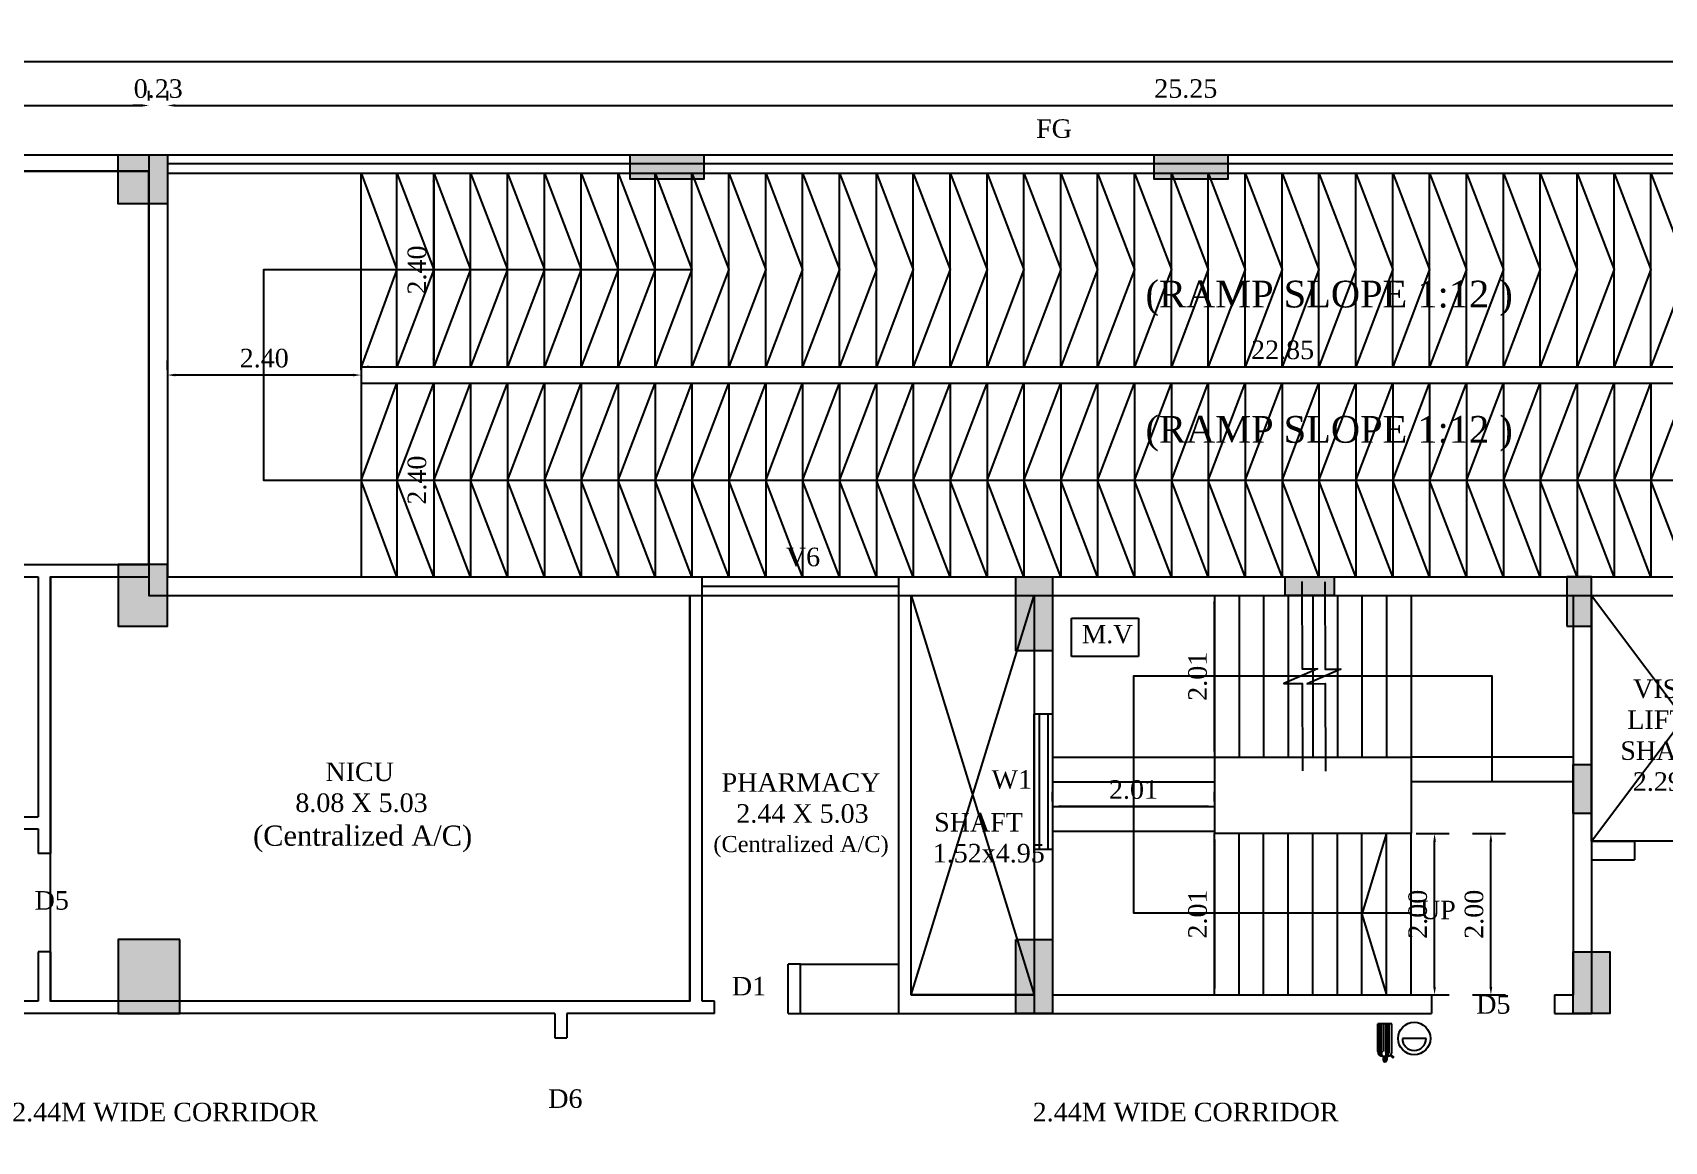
# Model space of a CAD drawing. Header units: metres. Extents: x 2754 to 3501, y 1112 to 1514.
# Drawn here: x 3233.57 to 3253.8, y 1394.53 to 1408.27 of the extents above; entities that cross this region are included whole.
import ezdxf
from ezdxf.enums import TextEntityAlignment as Align
from ezdxf.lldxf.tags import DXFTag

# ---------------------------------------------------------------- set-up
doc = ezdxf.new("R2010")
doc.units = ezdxf.units.M
doc.linetypes.add('ACAD_ISO10W100', pattern=[18, 12, -3, 0, -3])
doc.linetypes.add('Demolished', pattern=[4.8, 3.2, -1.6])
for name, color, linetype in [('A-WALL', 2, 'Continuous'), ('AR-COLHATCH', 2, 'Continuous'), ('AR-COLUMN', 2, 'Continuous'), ('AR-DOOR', 2, 'Continuous'), ('AR-ELEVATION', 2, 'Continuous'), ('AR-GRID', 2, 'ACAD_ISO10W100'), ('AR-HIDDEN', 2, 'DASHED'), ('AR-THIN', 8, 'Continuous'), ('AR-WALL', 7, 'Continuous'), ('BLK_1_FLR_3_AC_ROOM_1', 3, 'Continuous'), ('BLK_1_FLR_3_AC_ROOM_2', 3, 'Continuous'), ('BLK_1_FLR_3_BLT_UP_AREA', 12, 'Continuous'), ('BLK_1_FLR_3_BLT_UP_AREA_DEDUCT', 12, 'Continuous'), ('BLK_1_FLR_3_EXIT_WIDTH_DOOR', 2, 'Continuous'), ('BLK_1_FLR_3_EXIT_WIDTH_STAIR', 1, 'Continuous'), ('BLK_1_FLR_3_LIFT_1', 30, 'Continuous'), ('FLOOR-BF1', 7, 'Continuous')]:
    doc.layers.add(name, color=color, linetype=linetype)
doc.styles.add('ANAND', font='times.ttf')
doc.styles.add('B', font='romantic.ttf')
tags = doc.linetypes.add('DASHED', pattern=[0.75, 0.5, -0.25]).pattern_tags.tags
tags[6:7] = [DXFTag(74, 4), DXFTag(75, 0), DXFTag(340, '0'), DXFTag(46, 1.0), DXFTag(50, 0.0), DXFTag(44, 0.0), DXFTag(45, 0.0)]
tags[4:5] = [DXFTag(74, 4), DXFTag(75, 0), DXFTag(340, '0'), DXFTag(46, 1.0), DXFTag(50, 0.0), DXFTag(44, 0.0), DXFTag(45, 0.0)]
doc.dimstyles.new('V1', dxfattribs={"dimtxt": 0.23, "dimasz": 0.1, "dimexe": 0.18, "dimexo": 0.0625, "dimgap": 0.09, "dimtad": 1, "dimzin": 0, "dimdsep": 46, "dimtxsty": 'ANAND', "dimcen": 0.09, "dimadec": 0, "dimazin": 0, "dimtfac": 1, "dimtix": 1, "dimtofl": 0, "dimtmove": 2, "dimatfit": 0, "dimfxl": 0, "dimtolj": 1, "dimtzin": 0, "dimarcsym": 0})

# ---------------------------------------------------------------- blocks, each defined once
blk = doc.blocks.new('cOLUMN')
at = {"layer": 'AR-COLHATCH'}
h = blk.add_hatch(color=256, dxfattribs=at)
h.dxf.hatch_style = 1
h.paths.add_polyline_path([(24, 24), (0, 24), (0, 0), (24, 0)])
at = {"layer": 'AR-COLUMN'}
blk.add_lwpolyline([(0, 24), (24, 24), (24, 0), (0, 0)], close=True, dxfattribs=at)
blk = doc.blocks.new('Ground Floor')
at = {"layer": 'AR-COLHATCH'}
h = blk.add_hatch(color=256, dxfattribs=at)
h.dxf.hatch_style = 1
h.paths.add_polyline_path([(878.8, 687.48), (878.8, 699.48), (842.8, 699.48), (842.8, 687.48)])
h = blk.add_hatch(color=256, dxfattribs=at)
h.dxf.hatch_style = 1
h.paths.add_polyline_path([(1134.6, 687.48), (1134.6, 699.48), (1098.6, 699.48), (1098.6, 687.48)])
h = blk.add_hatch(color=256, dxfattribs=at)
h.dxf.hatch_style = 1
h.paths.add_polyline_path([(593, 499.48), (617, 499.48), (617, 469.48), (593, 469.48)])
h = blk.add_hatch(color=256, dxfattribs=at)
h.dxf.hatch_style = 1
h.paths.add_polyline_path([(1031, 493.48), (1031, 457.48), (1049, 457.48), (1049, 493.48)])
h = blk.add_hatch(color=256, dxfattribs=at)
h.dxf.hatch_style = 1
h.paths.add_polyline_path([(1162.5, 493.48), (1186.5, 493.48), (1186.5, 484.48), (1162.5, 484.48)])
h = blk.add_hatch(color=256, dxfattribs=at)
h.dxf.hatch_style = 1
h.paths.add_polyline_path([(1300, 469.48), (1312, 469.48), (1312, 493.48), (1300, 493.48)])
h = blk.add_hatch(color=256, dxfattribs=at)
h.dxf.hatch_style = 1
h.paths.add_polyline_path([(1303, 401.98), (1303, 377.98), (1312, 377.98), (1312, 401.98)])
h = blk.add_hatch(color=256, dxfattribs=at)
h.dxf.hatch_style = 1
h.paths.add_polyline_path([(593, 316.48), (623, 316.48), (623, 280.48), (593, 280.48)])
h = blk.add_hatch(color=256, dxfattribs=at)
h.dxf.hatch_style = 1
h.paths.add_polyline_path([(1031, 316.48), (1031, 280.48), (1049, 280.48), (1049, 316.48)])
h = blk.add_hatch(color=256, dxfattribs=at)
h.dxf.hatch_style = 1
h.paths.add_polyline_path([(1303, 310.48), (1303, 280.48), (1321, 280.48), (1321, 310.48)])
at = {"layer": 'AR-COLUMN'}
for points in [[(842.8, 699.48), (878.8, 699.48), (878.8, 687.48), (842.8, 687.48)], [(1098.6, 699.48), (1134.6, 699.48), (1134.6, 687.48), (1098.6, 687.48)], [(617, 499.48), (593, 499.48), (593, 469.48), (617, 469.48)], [(1031, 493.48), (1049, 493.48), (1049, 457.48), (1031, 457.48)], [(1162.5, 493.48), (1186.5, 493.48), (1186.5, 484.48), (1162.5, 484.48)], [(1300, 469.48), (1312, 469.48), (1312, 493.48), (1300, 493.48)], [(1303, 401.98), (1312, 401.98), (1312, 377.98), (1303, 377.98)], [(623, 316.48), (593, 316.48), (593, 280.48), (623, 280.48)], [(1031, 316.48), (1049, 316.48), (1049, 280.48), (1031, 280.48)], [(1303, 310.48), (1321, 310.48), (1321, 280.48), (1303, 280.48)]]:
    blk.add_lwpolyline(points, close=True, dxfattribs=at)
blk.add_blockref('cOLUMN', (593, 675.48), dxfattribs=at)
blk = doc.blocks.new('*D414')
at = {"color": 0, "lineweight": -2}
for p, q in [((3248.281, 1398.35), (3248.398, 1398.35)), ((3248.218, 1398.25), (3248.218, 1396.444)), ((3248.281, 1396.344), (3248.398, 1396.344))]:
    blk.add_line(p, q, dxfattribs=at)
at = {"color": 0}
for points in [[(3248.202, 1398.25), (3248.235, 1398.25), (3248.218, 1398.35)], [(3248.202, 1396.444), (3248.235, 1396.444), (3248.218, 1396.344)]]:
    blk.add_solid(points, dxfattribs=at)
at = {"layer": 'Defpoints', "color": 0}
for p in [(3248.218, 1398.35), (3248.218, 1396.344), (3248.218, 1396.344)]:
    blk.add_point(p, dxfattribs=at)
at = {"color": 0, "insert": (3248.011, 1397.347), "char_height": 0.23, "attachment_point": 5, "rotation": 90, "style": 'ANAND'}
blk.add_mtext('\\A1;2.01', dxfattribs=at)
blk = doc.blocks.new('*D415')
at = {"color": 0, "lineweight": -2}
for p, q in [((3248.218, 1399.39), (3248.218, 1401.197)), ((3248.281, 1401.297), (3248.398, 1401.297)), ((3248.281, 1399.29), (3248.398, 1399.29))]:
    blk.add_line(p, q, dxfattribs=at)
at = {"color": 0}
for points in [[(3248.202, 1401.197), (3248.235, 1401.197), (3248.218, 1401.297)], [(3248.202, 1399.39), (3248.235, 1399.39), (3248.218, 1399.29)]]:
    blk.add_solid(points, dxfattribs=at)
at = {"layer": 'Defpoints', "color": 0}
for p in [(3248.218, 1401.297), (3248.218, 1401.297), (3248.218, 1399.29)]:
    blk.add_point(p, dxfattribs=at)
at = {"color": 0, "insert": (3248.011, 1400.294), "char_height": 0.23, "attachment_point": 5, "rotation": 90, "style": 'ANAND'}
blk.add_mtext('\\A1;2.01', dxfattribs=at)
blk = doc.blocks.new('*D416')
at = {"color": 0, "lineweight": -2}
for p, q in [((3246.212, 1398.743), (3246.212, 1398.861)), ((3248.218, 1398.743), (3248.218, 1398.861)), ((3248.118, 1398.681), (3246.312, 1398.681))]:
    blk.add_line(p, q, dxfattribs=at)
at = {"color": 0}
for points in [[(3246.312, 1398.697), (3246.312, 1398.664), (3246.212, 1398.681)], [(3248.118, 1398.697), (3248.118, 1398.664), (3248.218, 1398.681)]]:
    blk.add_solid(points, dxfattribs=at)
at = {"layer": 'Defpoints', "color": 0}
for p in [(3246.212, 1398.681), (3246.212, 1398.681), (3248.218, 1398.681)]:
    blk.add_point(p, dxfattribs=at)
at = {"color": 0, "insert": (3247.215, 1398.888), "char_height": 0.23, "attachment_point": 5, "style": 'ANAND'}
blk.add_mtext('\\A1;2.01', dxfattribs=at)
blk = doc.blocks.new('*D173')
at = {"color": 0, "lineweight": -2}
for p, q in [((3219.77, 1407.431), (3219.77, 1407.548)), ((3235.01, 1407.431), (3235.01, 1407.548)), ((3219.87, 1407.368), (3234.91, 1407.368))]:
    blk.add_line(p, q, dxfattribs=at)
at = {"color": 0}
for points in [[(3219.87, 1407.385), (3219.87, 1407.352), (3219.77, 1407.368)], [(3234.91, 1407.385), (3234.91, 1407.352), (3235.01, 1407.368)]]:
    blk.add_solid(points, dxfattribs=at)
at = {"layer": 'Defpoints', "color": 0}
for p in [(3219.77, 1407.368), (3235.01, 1407.368), (3235.01, 1407.368)]:
    blk.add_point(p, dxfattribs=at)
at = {"color": 0, "insert": (3227.39, 1407.576), "char_height": 0.23, "attachment_point": 5, "style": 'ANAND'}
blk.add_mtext('\\A1;15.24', dxfattribs=at)
blk = doc.blocks.new('*D174')
at = {"color": 0, "lineweight": -2}
for p, q in [((3235.01, 1407.431), (3235.01, 1407.548)), ((3235.239, 1407.431), (3235.239, 1407.548)), ((3234.91, 1407.368), (3234.81, 1407.368)), ((3235.339, 1407.368), (3235.439, 1407.368))]:
    blk.add_line(p, q, dxfattribs=at)
at = {"color": 0}
for points in [[(3234.91, 1407.385), (3234.91, 1407.352), (3235.01, 1407.368)], [(3235.339, 1407.385), (3235.339, 1407.352), (3235.239, 1407.368)]]:
    blk.add_solid(points, dxfattribs=at)
at = {"layer": 'Defpoints', "color": 0}
for p in [(3235.01, 1407.368), (3235.239, 1407.368), (3235.239, 1407.368)]:
    blk.add_point(p, dxfattribs=at)
at = {"color": 0, "insert": (3235.125, 1407.576), "char_height": 0.23, "attachment_point": 5, "style": 'ANAND'}
blk.add_mtext('\\A1;0.23', dxfattribs=at)
blk = doc.blocks.new('*D175')
at = {"color": 0, "lineweight": -2}
for p, q in [((3235.239, 1407.431), (3235.239, 1407.548)), ((3260.487, 1407.431), (3260.487, 1407.548)), ((3235.339, 1407.368), (3260.387, 1407.368))]:
    blk.add_line(p, q, dxfattribs=at)
at = {"color": 0}
for points in [[(3235.339, 1407.385), (3235.339, 1407.352), (3235.239, 1407.368)], [(3260.387, 1407.385), (3260.387, 1407.352), (3260.487, 1407.368)]]:
    blk.add_solid(points, dxfattribs=at)
at = {"layer": 'Defpoints', "color": 0}
for p in [(3235.239, 1407.368), (3260.487, 1407.368), (3260.487, 1407.368)]:
    blk.add_point(p, dxfattribs=at)
at = {"color": 0, "insert": (3247.863, 1407.576), "char_height": 0.23, "attachment_point": 5, "style": 'ANAND'}
blk.add_mtext('\\A1;25.25', dxfattribs=at)
blk = doc.blocks.new('*D182')
at = {"color": 0, "lineweight": -2}
for p, q in [((3219.567, 1407.976), (3219.567, 1408.093)), ((3291.805, 1407.976), (3291.805, 1408.093)), ((3219.667, 1407.913), (3291.705, 1407.913))]:
    blk.add_line(p, q, dxfattribs=at)
at = {"color": 0}
for points in [[(3219.667, 1407.93), (3219.667, 1407.896), (3219.567, 1407.913)], [(3291.705, 1407.93), (3291.705, 1407.896), (3291.805, 1407.913)]]:
    blk.add_solid(points, dxfattribs=at)
at = {"layer": 'Defpoints', "color": 0}
for p in [(3219.567, 1407.913), (3291.805, 1407.913), (3291.805, 1407.913)]:
    blk.add_point(p, dxfattribs=at)
at = {"color": 0, "insert": (3255.686, 1408.12), "char_height": 0.23, "attachment_point": 5, "style": 'ANAND'}
blk.add_mtext('\\A1;72.24', dxfattribs=at)
blk = doc.blocks.new('*D431')
at = {"color": 0, "lineweight": -2}
for p, q in [((3238.541, 1406.429), (3238.541, 1404.229)), ((3238.603, 1406.529), (3238.721, 1406.529)), ((3238.603, 1404.129), (3238.721, 1404.129))]:
    blk.add_line(p, q, dxfattribs=at)
at = {"color": 0}
for points in [[(3238.524, 1406.429), (3238.558, 1406.429), (3238.541, 1406.529)], [(3238.524, 1404.229), (3238.558, 1404.229), (3238.541, 1404.129)]]:
    blk.add_solid(points, dxfattribs=at)
at = {"layer": 'Defpoints', "color": 0}
for p in [(3238.541, 1406.529), (3238.541, 1404.129), (3238.541, 1404.129)]:
    blk.add_point(p, dxfattribs=at)
at = {"color": 0, "insert": (3238.334, 1405.329), "char_height": 0.23, "attachment_point": 5, "rotation": 90, "style": 'ANAND'}
blk.add_mtext('\\A1;2.40', dxfattribs=at)
blk = doc.blocks.new('*D432')
at = {"color": 0, "lineweight": -2}
for p, q in [((3238.541, 1403.825), (3238.541, 1401.625)), ((3238.603, 1403.925), (3238.721, 1403.925)), ((3238.603, 1401.525), (3238.721, 1401.525))]:
    blk.add_line(p, q, dxfattribs=at)
at = {"color": 0}
for points in [[(3238.524, 1403.825), (3238.558, 1403.825), (3238.541, 1403.925)], [(3238.524, 1401.625), (3238.558, 1401.625), (3238.541, 1401.525)]]:
    blk.add_solid(points, dxfattribs=at)
at = {"layer": 'Defpoints', "color": 0}
for p in [(3238.541, 1403.925), (3238.541, 1401.525), (3238.541, 1401.525)]:
    blk.add_point(p, dxfattribs=at)
at = {"color": 0, "insert": (3238.334, 1402.725), "char_height": 0.23, "attachment_point": 5, "rotation": 90, "style": 'ANAND'}
blk.add_mtext('\\A1;2.40', dxfattribs=at)
blk = doc.blocks.new('*D433')
at = {"color": 0, "lineweight": -2}
for p, q in [((3235.239, 1404.09), (3235.239, 1404.207)), ((3237.639, 1404.09), (3237.639, 1404.207)), ((3237.539, 1404.027), (3235.339, 1404.027))]:
    blk.add_line(p, q, dxfattribs=at)
at = {"color": 0}
for points in [[(3235.339, 1404.044), (3235.339, 1404.011), (3235.239, 1404.027)], [(3237.539, 1404.044), (3237.539, 1404.011), (3237.639, 1404.027)]]:
    blk.add_solid(points, dxfattribs=at)
at = {"layer": 'Defpoints', "color": 0}
for p in [(3235.239, 1404.027), (3235.239, 1404.027), (3237.639, 1404.027)]:
    blk.add_point(p, dxfattribs=at)
at = {"color": 0, "insert": (3236.439, 1404.235), "char_height": 0.23, "attachment_point": 5, "style": 'ANAND'}
blk.add_mtext('\\A1;2.40', dxfattribs=at)
blk = doc.blocks.new('*D434')
at = {"color": 0, "lineweight": -2}
for p, q in [((3237.639, 1404.067), (3237.639, 1403.949)), ((3237.739, 1404.129), (3260.387, 1404.129)), ((3260.487, 1404.067), (3260.487, 1403.949))]:
    blk.add_line(p, q, dxfattribs=at)
at = {"color": 0}
for points in [[(3237.739, 1404.146), (3237.739, 1404.113), (3237.639, 1404.129)], [(3260.387, 1404.146), (3260.387, 1404.113), (3260.487, 1404.129)]]:
    blk.add_solid(points, dxfattribs=at)
at = {"layer": 'Defpoints', "color": 0}
for p in [(3237.639, 1404.129, 0), (3260.487, 1404.129, 0), (3260.487, 1404.129)]:
    blk.add_point(p, dxfattribs=at)
at = {"color": 0, "insert": (3249.063, 1404.337), "char_height": 0.23, "attachment_point": 5, "style": 'ANAND'}
blk.add_mtext('\\A1;22.85', dxfattribs=at)
blk = doc.blocks.new('*D114')
at = {"layer": 'BLK_1_FLR_3_EXIT_WIDTH_STAIR', "color": 0, "lineweight": -2}
for p, q in [((3250.719, 1398.344), (3251.127, 1398.344)), ((3250.947, 1396.444), (3250.947, 1398.244)), ((3250.719, 1396.344), (3251.127, 1396.344))]:
    blk.add_line(p, q, dxfattribs=at)
at = {"layer": 'BLK_1_FLR_3_EXIT_WIDTH_STAIR', "color": 0}
for points in [[(3250.931, 1398.244), (3250.964, 1398.244), (3250.947, 1398.344)], [(3250.931, 1396.444), (3250.964, 1396.444), (3250.947, 1396.344)]]:
    blk.add_solid(points, dxfattribs=at)
at = {"layer": 'Defpoints', "color": 0}
for p in [(3250.657, 1398.344), (3250.947, 1398.344), (3250.657, 1396.344)]:
    blk.add_point(p, dxfattribs=at)
at = {"layer": 'BLK_1_FLR_3_EXIT_WIDTH_STAIR', "color": 0, "insert": (3250.74, 1397.344), "char_height": 0.23, "attachment_point": 5, "rotation": 90, "style": 'ANAND'}
blk.add_mtext('\\A1;2.00', dxfattribs=at)
blk = doc.blocks.new('*D115')
at = {"layer": 'BLK_1_FLR_3_EXIT_WIDTH_DOOR', "color": 0, "lineweight": -2}
for p, q in [((3251.417, 1398.344), (3251.825, 1398.344)), ((3251.645, 1396.444), (3251.645, 1398.244)), ((3251.417, 1396.344), (3251.825, 1396.344))]:
    blk.add_line(p, q, dxfattribs=at)
at = {"layer": 'BLK_1_FLR_3_EXIT_WIDTH_DOOR', "color": 0}
for points in [[(3251.628, 1398.244), (3251.662, 1398.244), (3251.645, 1398.344)], [(3251.628, 1396.444), (3251.662, 1396.444), (3251.645, 1396.344)]]:
    blk.add_solid(points, dxfattribs=at)
at = {"layer": 'Defpoints', "color": 0}
for p in [(3251.355, 1398.344), (3251.645, 1398.344), (3251.355, 1396.344)]:
    blk.add_point(p, dxfattribs=at)
at = {"layer": 'BLK_1_FLR_3_EXIT_WIDTH_DOOR', "color": 0, "insert": (3251.438, 1397.344), "char_height": 0.23, "attachment_point": 5, "rotation": 90, "style": 'ANAND'}
blk.add_mtext('\\A1;2.00', dxfattribs=at)

msp = doc.modelspace()

# ---------------------------------------------------------------- linework, layer by layer
at = {"ltscale": 7}
for p, q in [((3250.91075, 1396.34386, 0), (3250.91075, 1396.11526, 0)), ((3252.43475, 1396.34386, 0), (3252.43475, 1396.11526, 0))]:
    msp.add_line(p, q, dxfattribs=at)
for p, q in [((3250.41872, 1395.98716, 0), (3250.2444, 1395.98715, 0)), ((3250.24443, 1395.64244, 0), (3250.2444, 1395.98715, 0)), ((3250.25174, 1395.64244, 0), (3250.2517, 1395.98715, 0)), ((3250.26878, 1395.64244, 0), (3250.26874, 1395.98715, 0)), ((3250.28947, 1395.64244, 0), (3250.28943, 1395.98715, 0)), ((3250.31868, 1395.64244, 0), (3250.31864, 1395.98715, 0)), ((3250.31868, 1395.64244, 0), (3250.31864, 1395.98715, 0)), ((3250.34789, 1395.64245, 0), (3250.34785, 1395.98716, 0)), ((3250.36858, 1395.64245, 0), (3250.36855, 1395.98716, 0)), ((3250.38562, 1395.64245, 0), (3250.38559, 1395.98716, 0)), ((3250.41875, 1395.64245, 0), (3250.41872, 1395.98716, 0)), ((3250.84244, 1395.80392, 0), (3250.54755, 1395.80389, 0)), ((3250.30255, 1395.58433, 0), (3250.36065, 1395.58434, 0)), ((3250.30981, 1395.58434, 0), (3250.30981, 1395.53612, 0)), ((3250.32553, 1395.58432, 0), (3250.32554, 1395.5361, 0)), ((3250.3377, 1395.58432, 0), (3250.33771, 1395.5361, 0)), ((3250.35339, 1395.58434, 0), (3250.35339, 1395.53612, 0)), ((3250.39628, 1395.59655, 0), (3250.43017, 1395.56267, 0)), ((3250.40174, 1395.60136, 0), (3250.43539, 1395.56772, 0)), ((3250.40655, 1395.60682, 0), (3250.44062, 1395.57277, 0)), ((3250.43017, 1395.56267, 0), (3250.44062, 1395.57277, 0))]:
    msp.add_line(p, q)
at = {"color": 7, "linetype": 'Demolished'}
msp.add_lwpolyline([(3246.44802, 1401.01384), (3247.27674, 1401.01384), (3247.27674, 1400.53967), (3246.44802, 1400.53967)], close=True, dxfattribs=at)
msp.add_circle((3250.695, 1395.8039, 0), 0.20074)
for centre, radius, start, end in [((3250.695, 1395.8039, 0), 0.14745, 180.006042, 0.006042), ((3250.30254, 1395.64244, 0), 0.05811, 180.006042, 270.006042), ((3250.30254, 1395.64244, 0), 0.0508, 180.006042, 270.006042), ((3250.30254, 1395.64244, 0), 0.03376, 180.006042, 270.006042), ((3250.30254, 1395.64244, 0), 0.01307, 180.006042, 270.006042), ((3250.3316, 1395.53612, 0), 0.02179, 180.006042, 0.006042), ((3250.33482, 1395.64244, 0), 0.03376, 270.006042, 0.006042), ((3250.33482, 1395.64244, 0), 0.01307, 270.006042, 0.006042), ((3250.33482, 1395.64244, 0), 0.0508, 270.006042, 0.006042), ((3250.36065, 1395.64245, 0), 0.05811, 270.006042, 0.006042)]:
    msp.add_arc(centre, radius, start, end)
at = {"layer": 'A-WALL'}
for p, q in [((3232.72435, 1398.55366, 0), (3233.63875, 1398.55366, 0)), ((3232.72435, 1398.40126, 0), (3233.63875, 1398.40126, 0)), ((3233.79115, 1398.09646, 0), (3233.63875, 1398.09646, 0)), ((3233.79115, 1396.87726, 0), (3233.63875, 1396.87726, 0)), ((3240.03955, 1395.81046, 0), (3240.19195, 1395.81046, 0))]:
    msp.add_line(p, q, dxfattribs=at)
at = {"layer": 'A-WALL', "lineweight": 30}
msp.add_line((3250.32554, 1395.5361, 0), (3250.33771, 1395.5361, 0), dxfattribs=at)
at = {"layer": 'AR-DOOR'}
for p, q in [((3262.87415, 1406.64356, 0), (3235.23895, 1406.64356, 0)), ((3241.86835, 1401.41116, 0), (3244.30675, 1401.41116, 0)), ((3246.04354, 1399.82546, 0), (3246.04354, 1398.14546, 0)), ((3246.15136, 1399.82546, 0), (3246.15136, 1398.14546, 0))]:
    msp.add_line(p, q, dxfattribs=at)
at = {"layer": 'AR-ELEVATION'}
for p, q in [((3243.08755, 1396.72486, 0), (3244.30675, 1396.72486, 0)), ((3243.08755, 1396.11526, 0), (3244.30675, 1396.11526, 0))]:
    msp.add_line(p, q, dxfattribs=at)
at = {"layer": 'AR-HIDDEN', "ltscale": 5}
for p, q in [((3244.45915, 1401.29686, 0), (3245.98315, 1396.34386, 0)), ((3244.45915, 1396.34386, 0), (3245.98315, 1401.29686, 0))]:
    msp.add_line(p, q, dxfattribs=at)
at = {"layer": 'AR-HIDDEN', "ltscale": 0.25}
for p, q in [((3252.89195, 1401.29686, 0), (3255.17795, 1398.24886, 0)), ((3252.89195, 1398.24886, 0), (3255.17795, 1401.29686, 0))]:
    msp.add_line(p, q, dxfattribs=at)
at = {"layer": 'AR-THIN'}
for p, q in [((3235.23895, 1406.75786, 0), (3262.87415, 1406.75786, 0)), ((3235.23895, 1406.52926, 0), (3262.87415, 1406.52926, 0)), ((3237.63895, 1403.92546, 0), (3237.63895, 1401.52546, 0)), ((3241.86835, 1401.52546, 0), (3244.30675, 1401.52546, 0)), ((3241.86835, 1401.29686, 0), (3244.30675, 1401.29686, 0)), ((3245.98315, 1398.14542, 0), (3245.98315, 1399.82542, 0)), ((3246.21175, 1399.82546, 0), (3246.21175, 1398.14546, 0))]:
    msp.add_line(p, q, dxfattribs=at)
at = {"layer": 'AR-THIN', "elevation": 0}
for points in [[(3237.63895, 1404.12926), (3237.63895, 1406.52926), (3238.08375, 1405.33546), (3237.63895, 1404.12926)], [(3238.08375, 1404.12926), (3238.08375, 1406.52926), (3238.54095, 1405.33546), (3238.08375, 1404.12926)], [(3238.54095, 1404.12926), (3238.54095, 1406.52926), (3238.99815, 1405.33546), (3238.54095, 1404.12926)], [(3238.99815, 1404.12926), (3238.99815, 1406.52926), (3239.45535, 1405.33546), (3238.99815, 1404.12926)], [(3239.45535, 1404.12926), (3239.45535, 1406.52926), (3239.91255, 1405.33546), (3239.45535, 1404.12926)], [(3239.91255, 1404.12926), (3239.91255, 1406.52926), (3240.36975, 1405.33546), (3239.91255, 1404.12926)], [(3240.36975, 1404.12926), (3240.36975, 1406.52926), (3240.82695, 1405.33546), (3240.36975, 1404.12926)], [(3240.82695, 1404.12926), (3240.82695, 1406.52926), (3241.28415, 1405.33546), (3240.82695, 1404.12926)], [(3241.28415, 1404.12926), (3241.28415, 1406.52926), (3241.74135, 1405.33546), (3241.28415, 1404.12926)], [(3241.74135, 1404.12926), (3241.74135, 1406.52926), (3242.19855, 1405.33546), (3241.74135, 1404.12926)], [(3242.19855, 1404.12926), (3242.19855, 1406.52926), (3242.65575, 1405.33546), (3242.19855, 1404.12926)], [(3242.65575, 1404.12926), (3242.65575, 1406.52926), (3243.11295, 1405.33546), (3242.65575, 1404.12926)], [(3243.11295, 1404.12926), (3243.11295, 1406.52926), (3243.57015, 1405.33546), (3243.11295, 1404.12926)], [(3243.57015, 1404.12926), (3243.57015, 1406.52926), (3244.02735, 1405.33546), (3243.57015, 1404.12926)], [(3244.02735, 1404.12926), (3244.02735, 1406.52926), (3244.48455, 1405.33546), (3244.02735, 1404.12926)], [(3244.48455, 1404.12926), (3244.48455, 1406.52926), (3244.94175, 1405.33546), (3244.48455, 1404.12926)], [(3244.94175, 1404.12926), (3244.94175, 1406.52926), (3245.39895, 1405.33546), (3244.94175, 1404.12926)], [(3245.39895, 1404.12926), (3245.39895, 1406.52926), (3245.85615, 1405.33546), (3245.39895, 1404.12926)], [(3245.85615, 1404.12926), (3245.85615, 1406.52926), (3246.31335, 1405.33546), (3245.85615, 1404.12926)], [(3246.31335, 1404.12926), (3246.31335, 1406.52926), (3246.77055, 1405.33546), (3246.31335, 1404.12926)], [(3246.77055, 1404.12926), (3246.77055, 1406.52926), (3247.22775, 1405.33546), (3246.77055, 1404.12926)], [(3247.22775, 1404.12926), (3247.22775, 1406.52926), (3247.68495, 1405.33546), (3247.22775, 1404.12926)], [(3247.68495, 1404.12926), (3247.68495, 1406.52926), (3248.14215, 1405.33546), (3247.68495, 1404.12926)], [(3248.14215, 1404.12926), (3248.14215, 1406.52926), (3248.59935, 1405.33546), (3248.14215, 1404.12926)], [(3248.59935, 1404.12926), (3248.59935, 1406.52926), (3249.05655, 1405.33546), (3248.59935, 1404.12926)], [(3249.05655, 1404.12926), (3249.05655, 1406.52926), (3249.51375, 1405.33546), (3249.05655, 1404.12926)], [(3249.51375, 1404.12926), (3249.51375, 1406.52926), (3249.97095, 1405.33546), (3249.51375, 1404.12926)], [(3249.97095, 1404.12926), (3249.97095, 1406.52926), (3250.42815, 1405.33546), (3249.97095, 1404.12926)], [(3250.42815, 1404.12926), (3250.42815, 1406.52926), (3250.88535, 1405.33546), (3250.42815, 1404.12926)], [(3250.88535, 1404.12926), (3250.88535, 1406.52926), (3251.34255, 1405.33546), (3250.88535, 1404.12926)], [(3251.34255, 1404.12926), (3251.34255, 1406.52926), (3251.79975, 1405.33546), (3251.34255, 1404.12926)], [(3251.79975, 1404.12926), (3251.79975, 1406.52926), (3252.25695, 1405.33546), (3251.79975, 1404.12926)], [(3252.25695, 1404.12926), (3252.25695, 1406.52926), (3252.71415, 1405.33546), (3252.25695, 1404.12926)], [(3252.71415, 1404.12926), (3252.71415, 1406.52926), (3253.17135, 1405.33546), (3252.71415, 1404.12926)], [(3253.17135, 1404.12926), (3253.17135, 1406.52926), (3253.62855, 1405.33546), (3253.17135, 1404.12926)], [(3253.62855, 1404.12926), (3253.62855, 1406.52926), (3254.08575, 1405.33546), (3253.62855, 1404.12926)], [(3260.48655, 1402.71926), (3236.43275, 1402.71926), (3236.43275, 1405.33546), (3241.74135, 1405.33546)], [(3238.08375, 1403.92546), (3238.08375, 1401.52546), (3237.63895, 1402.71926), (3238.08375, 1403.92546)], [(3238.54095, 1403.92546), (3238.54095, 1401.52546), (3238.08375, 1402.71926), (3238.54095, 1403.92546)], [(3238.99815, 1403.92546), (3238.99815, 1401.52546), (3238.54095, 1402.71926), (3238.99815, 1403.92546)], [(3239.45535, 1403.92546), (3239.45535, 1401.52546), (3238.99815, 1402.71926), (3239.45535, 1403.92546)], [(3239.91255, 1403.92546), (3239.91255, 1401.52546), (3239.45535, 1402.71926), (3239.91255, 1403.92546)], [(3240.36975, 1403.92546), (3240.36975, 1401.52546), (3239.91255, 1402.71926), (3240.36975, 1403.92546)], [(3240.82695, 1403.92546), (3240.82695, 1401.52546), (3240.36975, 1402.71926), (3240.82695, 1403.92546)], [(3241.28415, 1403.92546), (3241.28415, 1401.52546), (3240.82695, 1402.71926), (3241.28415, 1403.92546)], [(3241.74135, 1403.92546), (3241.74135, 1401.52546), (3241.28415, 1402.71926), (3241.74135, 1403.92546)], [(3242.19855, 1403.92546), (3242.19855, 1401.52546), (3241.74135, 1402.71926), (3242.19855, 1403.92546)], [(3242.65575, 1403.92546), (3242.65575, 1401.52546), (3242.19855, 1402.71926), (3242.65575, 1403.92546)], [(3243.11295, 1403.92546), (3243.11295, 1401.52546), (3242.65575, 1402.71926), (3243.11295, 1403.92546)], [(3243.57015, 1403.92546), (3243.57015, 1401.52546), (3243.11295, 1402.71926), (3243.57015, 1403.92546)], [(3244.02735, 1403.92546), (3244.02735, 1401.52546), (3243.57015, 1402.71926), (3244.02735, 1403.92546)], [(3244.48455, 1403.92546), (3244.48455, 1401.52546), (3244.02735, 1402.71926), (3244.48455, 1403.92546)], [(3244.94175, 1403.92546), (3244.94175, 1401.52546), (3244.48455, 1402.71926), (3244.94175, 1403.92546)], [(3245.39895, 1403.92546), (3245.39895, 1401.52546), (3244.94175, 1402.71926), (3245.39895, 1403.92546)], [(3245.85615, 1403.92546), (3245.85615, 1401.52546), (3245.39895, 1402.71926), (3245.85615, 1403.92546)], [(3246.31335, 1403.92546), (3246.31335, 1401.52546), (3245.85615, 1402.71926), (3246.31335, 1403.92546)], [(3246.77055, 1403.92546), (3246.77055, 1401.52546), (3246.31335, 1402.71926), (3246.77055, 1403.92546)], [(3247.22775, 1403.92546), (3247.22775, 1401.52546), (3246.77055, 1402.71926), (3247.22775, 1403.92546)], [(3247.68495, 1403.92546), (3247.68495, 1401.52546), (3247.22775, 1402.71926), (3247.68495, 1403.92546)], [(3248.14215, 1403.92546), (3248.14215, 1401.52546), (3247.68495, 1402.71926), (3248.14215, 1403.92546)], [(3248.59935, 1403.92546), (3248.59935, 1401.52546), (3248.14215, 1402.71926), (3248.59935, 1403.92546)], [(3249.05655, 1403.92546), (3249.05655, 1401.52546), (3248.59935, 1402.71926), (3249.05655, 1403.92546)], [(3249.51375, 1403.92546), (3249.51375, 1401.52546), (3249.05655, 1402.71926), (3249.51375, 1403.92546)], [(3249.97095, 1403.92546), (3249.97095, 1401.52546), (3249.51375, 1402.71926), (3249.97095, 1403.92546)], [(3250.42815, 1403.92546), (3250.42815, 1401.52546), (3249.97095, 1402.71926), (3250.42815, 1403.92546)], [(3250.88535, 1403.92546), (3250.88535, 1401.52546), (3250.42815, 1402.71926), (3250.88535, 1403.92546)], [(3251.34255, 1403.92546), (3251.34255, 1401.52546), (3250.88535, 1402.71926), (3251.34255, 1403.92546)], [(3251.79975, 1403.92546), (3251.79975, 1401.52546), (3251.34255, 1402.71926), (3251.79975, 1403.92546)], [(3252.25695, 1403.92546), (3252.25695, 1401.52546), (3251.79975, 1402.71926), (3252.25695, 1403.92546)], [(3252.71415, 1403.92546), (3252.71415, 1401.52546), (3252.25695, 1402.71926), (3252.71415, 1403.92546)], [(3253.17135, 1403.92546), (3253.17135, 1401.52546), (3252.71415, 1402.71926), (3253.17135, 1403.92546)], [(3253.62855, 1403.92546), (3253.62855, 1401.52546), (3253.17135, 1402.71926), (3253.62855, 1403.92546)], [(3254.08575, 1403.92546), (3254.08575, 1401.52546), (3253.62855, 1402.71926), (3254.08575, 1403.92546)], [(3249.29978, 1401.46829), (3249.30377, 1400.385), (3249.49777, 1400.38572), (3249.0803, 1400.2043), (3249.30444, 1400.20512), (3249.30843, 1399.12183)], [(3249.58603, 1401.4657), (3249.59002, 1400.38241), (3249.78402, 1400.38312), (3249.36655, 1400.2017), (3249.59068, 1400.20252), (3249.59468, 1399.11924)], [(3251.66005, 1398.98546), (3251.66005, 1400.29356), (3247.21505, 1400.29356), (3247.21505, 1397.35986), (3250.65675, 1397.35986)], [(3250.35195, 1398.35046), (3250.04715, 1397.34716), (3250.35195, 1396.34386)]]:
    msp.add_lwpolyline(points, dxfattribs=at)
at = {"layer": 'AR-WALL'}
for p, q in [((3233.38475, 1406.75786, 0), (3291.80475, 1406.75786, 0)), ((3235.01035, 1406.75786, 0), (3235.01035, 1401.29686, 0)), ((3233.38475, 1406.55466, 0), (3235.01035, 1406.55466, 0)), ((3235.23895, 1406.52926, 0), (3235.23895, 1401.52546, 0)), ((3235.23895, 1406.52926, 0), (3267.11595, 1406.52926, 0)), ((3237.63895, 1404.12926, 0), (3260.48655, 1404.12926, 0)), ((3237.63895, 1404.12926, 0), (3237.63895, 1403.92546, 0)), ((3237.63895, 1403.92546, 0), (3260.48655, 1403.92546, 0)), ((3226.62835, 1401.67786, 0), (3235.01035, 1401.67786, 0)), ((3230.59075, 1401.52546, 0), (3233.63875, 1401.52546, 0)), ((3233.63875, 1401.52546, 0), (3233.63875, 1398.55366, 0)), ((3233.79115, 1401.52546, 0), (3235.01035, 1401.52546, 0)), ((3233.79115, 1401.52546, 0), (3233.79115, 1398.09646, 0)), ((3235.23895, 1401.52546, 0), (3241.86835, 1401.52546, 0)), ((3244.30675, 1401.52546, 0), (3260.89295, 1401.52546, 0)), ((3235.01035, 1401.29686, 0), (3241.86835, 1401.29686, 0)), ((3241.71595, 1396.26766, 0), (3241.71595, 1401.29686, 0)), ((3241.86835, 1396.26766, 0), (3241.86835, 1401.29686, 0)), ((3244.30675, 1401.29686, 0), (3245.98315, 1401.29686, 0)), ((3244.30675, 1396.11526, 0), (3244.30675, 1401.29686, 0)), ((3244.45915, 1396.34386, 0), (3244.45915, 1401.29686, 0)), ((3245.98315, 1401.29686, 0), (3245.98315, 1396.11526, 0)), ((3245.98315, 1401.29686, 0), (3260.89295, 1401.29686, 0)), ((3246.21175, 1401.29686, 0), (3246.21175, 1396.34386, 0)), ((3252.66335, 1401.29686, 0), (3252.66335, 1396.34386, 0)), ((3252.89195, 1401.29686, 0), (3252.89195, 1396.11526, 0)), ((3246.21175, 1399.82546, 0), (3245.98315, 1399.82542, 0)), ((3233.63875, 1398.40126, 0), (3233.63875, 1398.09646, 0)), ((3246.21175, 1398.14546, 0), (3245.98315, 1398.14542, 0)), ((3252.89195, 1398.24886, 0), (3253.42535, 1398.24886, 0)), ((3253.42535, 1398.24886, 0), (3253.42535, 1398.02026, 0)), ((3252.89195, 1398.02026, 0), (3253.42535, 1398.02026, 0)), ((3233.63875, 1396.87726, 0), (3233.63875, 1396.26766, 0)), ((3233.79115, 1396.87726, 0), (3233.79115, 1396.26766, 0)), ((3243.08755, 1396.72486, 0), (3242.93515, 1396.72486, 0)), ((3242.93515, 1396.11526, 0), (3242.93515, 1396.72486, 0)), ((3243.08755, 1396.11526, 0), (3243.08755, 1396.72486, 0)), ((3244.45915, 1396.34386, 0), (3245.98315, 1396.34386, 0)), ((3246.21175, 1396.34386, 0), (3250.91075, 1396.34386, 0)), ((3252.43475, 1396.34386, 0), (3252.66335, 1396.34386, 0)), ((3233.63875, 1396.26766, 0), (3232.72435, 1396.26766, 0)), ((3240.03955, 1396.11526, 0), (3232.72435, 1396.11526, 0)), ((3241.71595, 1396.26766, 0), (3233.79115, 1396.26766, 0)), ((3240.03955, 1396.11526, 0), (3240.03955, 1395.81046, 0)), ((3240.19195, 1396.11526, 0), (3240.19195, 1395.81046, 0)), ((3242.02075, 1396.11526, 0), (3240.19195, 1396.11526, 0)), ((3242.02075, 1396.26766, 0), (3241.86835, 1396.26766, 0)), ((3242.02075, 1396.11526, 0), (3242.02075, 1396.26766, 0)), ((3242.93515, 1396.11526, 0), (3243.08755, 1396.11526, 0)), ((3244.30675, 1396.11526, 0), (3250.91075, 1396.11526, 0)), ((3252.43475, 1396.11526, 0), (3252.89195, 1396.11526, 0))]:
    msp.add_line(p, q, dxfattribs=at)
at = {"layer": 'AR-WALL', "ltscale": 7}
for p, q in [((3241.86835, 1401.29686, 0), (3241.86835, 1401.52546, 0)), ((3244.30675, 1401.29686, 0), (3244.30675, 1401.52546, 0))]:
    msp.add_line(p, q, dxfattribs=at)
at = {"layer": 'AR-WALL', "color": 1}
for p, q in [((3248.21835, 1401.29686, 0), (3248.21835, 1399.29026, 0)), ((3248.52315, 1401.29686, 0), (3248.52315, 1399.29026, 0)), ((3248.82795, 1401.29686, 0), (3248.82795, 1399.29026, 0)), ((3249.13275, 1401.29686, 0), (3249.13275, 1399.29026, 0)), ((3249.43755, 1401.29686, 0), (3249.43755, 1399.29026, 0)), ((3249.74235, 1401.29686, 0), (3249.74235, 1399.29026, 0)), ((3250.04715, 1401.29686, 0), (3250.04715, 1399.29026, 0)), ((3250.35195, 1401.29686, 0), (3250.35195, 1399.29026, 0)), ((3250.65675, 1401.29686, 0), (3250.65675, 1399.29026, 0)), ((3246.21175, 1399.29026, 0), (3248.21835, 1399.29026, 0)), ((3248.21835, 1399.29026, 0), (3250.65675, 1399.29026, 0)), ((3248.21835, 1399.29026, 0), (3248.21835, 1398.35046, 0)), ((3252.66335, 1399.29026, 0), (3250.65675, 1399.29026, 0)), ((3250.65675, 1399.29026, 0), (3250.65675, 1398.35046, 0)), ((3246.21175, 1398.98546, 0), (3248.21835, 1398.98546, 0)), ((3252.66335, 1398.98546, 0), (3250.65675, 1398.98546, 0)), ((3246.21175, 1398.68066, 0), (3248.21835, 1398.68066, 0)), ((3246.21175, 1398.37586, 0), (3248.21835, 1398.37586, 0)), ((3248.21835, 1396.34386, 0), (3248.21835, 1398.35046, 0)), ((3248.21835, 1398.35046, 0), (3250.65675, 1398.35046, 0)), ((3248.52315, 1396.34386, 0), (3248.52315, 1398.35046, 0)), ((3248.82795, 1396.34386, 0), (3248.82795, 1398.35046, 0)), ((3249.13275, 1396.34386, 0), (3249.13275, 1398.35046, 0)), ((3249.43755, 1396.34386, 0), (3249.43755, 1398.35046, 0)), ((3249.74235, 1396.34386, 0), (3249.74235, 1398.35046, 0)), ((3250.04715, 1396.34386, 0), (3250.04715, 1398.35046, 0)), ((3250.35195, 1396.34386, 0), (3250.35195, 1398.35046, 0)), ((3250.65675, 1396.34386, 0), (3250.65675, 1398.35046, 0))]:
    msp.add_line(p, q, dxfattribs=at)
at = {"layer": 'BLK_1_FLR_3_AC_ROOM_1', "color": 3, "elevation": 0}
msp.add_lwpolyline([(3219.77035, 1401.67786), (3235.01035, 1401.67786), (3235.01035, 1406.55466), (3219.77035, 1406.55466)], close=True, dxfattribs=at)
at = {"layer": 'BLK_1_FLR_3_AC_ROOM_2', "color": 3, "elevation": 0}
msp.add_lwpolyline([(3241.71595, 1401.29686), (3241.71595, 1396.26766), (3233.79115, 1396.26766), (3233.79115, 1401.52546), (3235.01035, 1401.52546), (3235.01035, 1401.29686)], close=True, dxfattribs=at)
at = {"layer": 'BLK_1_FLR_3_BLT_UP_AREA', "color": 12, "elevation": 0}
msp.add_lwpolyline([(3219.56715, 1406.75786), (3291.80475, 1406.75786), (3291.80475, 1382.03926), (3219.56715, 1388.99116)], close=True, dxfattribs=at)
at = {"layer": 'BLK_1_FLR_3_BLT_UP_AREA_DEDUCT', "color": 12, "lineweight": -2, "elevation": 0}
msp.add_lwpolyline([(3244.45915, 1401.29686), (3245.98315, 1401.29686), (3245.98315, 1396.34386), (3244.45915, 1396.34386)], close=True, dxfattribs=at)
at = {"layer": 'BLK_1_FLR_3_LIFT_1', "elevation": 0}
msp.add_lwpolyline([(3252.89195, 1401.29686), (3255.17795, 1401.29686), (3255.17795, 1398.24886), (3252.89195, 1398.24886)], close=True, dxfattribs=at)

# ---------------------------------------------------------------- block references
at = {"layer": 'AR-GRID', "xscale": 0.0254, "yscale": 0.0254, "zscale": 0.0254}
msp.add_blockref('Ground Floor', (3219.56715, 1388.99116, 0), dxfattribs=at)

# ---------------------------------------------------------------- texts
at = {"style": 'ANAND'}
for s, p in [('FG', (3246.22886, 1407.0815, 0)), ('V6', (3243.11782, 1401.77128, 0)), ('W1', (3245.7062, 1399.01327, 0))]:
    msp.add_text(s, height=0.23, dxfattribs=at).set_placement(p, align=Align.MIDDLE)
at = {"color": 7, "style": 'ANAND'}
for s, height, p in [('M.V', 0.225, (3246.5753, 1400.70378)), ('(Centralized A/C)', 0.25, (3236.30077, 1398.19335, 0)), ('(Centralized A/C)', 0.2, (3242.00712, 1398.11433, 0))]:
    msp.add_text(s, height=height, dxfattribs=at).set_placement(p)
at = {"style": 'ANAND'}
for s, p in [('D5', (3233.5936, 1397.401, 0)), ('UP', (3250.7662, 1397.28244, 0)), ('D1', (3242.236, 1396.33817, 0)), ('D5', (3251.46355, 1396.11154, 0)), ('D6', (3239.95991, 1394.94433, 0)), ('2.44M WIDE CORRIDOR', (3233.31467, 1394.77755, 0)), ('2.44M WIDE CORRIDOR', (3245.96504, 1394.77755, 0))]:
    msp.add_text(s, height=0.23, dxfattribs=at).set_placement(p)
at = {"char_height": 0.23, "attachment_point": 1, "style": 'ANAND'}
for s, insert, width in [("{\\W1.820312; }VISITOR'S \\P LIFT SHAFT\\P{\\W1.787109; }2.29 X 3.05", (3253.24954, 1400.25418, 0), 1.8774766), ('{\\W6.930664; }NICU \\P{\\W2.640624; }8.08 X 5.03', (3236.59518, 1399.22509, 0), 2.0033381), (' PHARMACY \\P{\\W2.100585; }2.44 X 5.03', (3242.10868, 1399.09204, 0), 1.9249027), ('{\\W0.174804; }SHAFT\\P1.52x4.95', (3244.72529, 1398.59966, 0), 1.0757102)]:
    msp.add_mtext(s, dxfattribs=dict(at, insert=insert, width=width))
at = {"layer": 'FLOOR-BF1', "color": 107, "style": 'B'}
for p in [(3247.36398, 1404.86497, 0), (3247.36398, 1403.18788, 0)]:
    msp.add_text('(RAMP SLOPE 1:12 )', height=0.3318175, dxfattribs=at).set_placement(p)

# ---------------------------------------------------------------- dimensions: what is measured, and where the dimension line sits
at = {"color": 7}
for p1, p2, picture, middle in [((3219.56715, 1407.91309, 0), (3291.80475, 1407.91309, 0), '*D182', (3255.68595, 1408.12041, 0)), ((3238.54095, 1406.52926, 0), (3238.54095, 1404.12926, 0), '*D431', (3238.33363, 1405.32926, 0)), ((3237.63895, 1404.12926, 0), (3260.48655, 1404.12926, 0), '*D434', (3249.06275, 1404.33658)), ((3237.63895, 1404.02736, 0), (3235.23895, 1404.02736, 0), '*D433', (3236.43895, 1404.23468, 0)), ((3238.54095, 1403.92546, 0), (3238.54095, 1401.52546, 0), '*D432', (3238.33363, 1402.72546, 0)), ((3248.21835, 1399.29026, 0), (3248.21835, 1401.29686, 0), '*D415', (3248.01103, 1400.29356, 0)), ((3248.21835, 1398.68066, 0), (3246.21175, 1398.68066, 0), '*D416', (3247.21505, 1398.88798, 0)), ((3248.21835, 1398.35046, 0), (3248.21835, 1396.34386, 0), '*D414', (3248.01103, 1397.34716, 0))]:
    dim = msp.add_aligned_dim(p1=p1, p2=p2, distance=0, dimstyle='V1', dxfattribs=at)
    dim.commit()
    dim.dimension.update_dxf_attribs({"geometry": picture, "text_midpoint": middle})
for base, p1, p2, picture, middle in [((3235.01035, 1407.36838, 0), (3219.77035, 1407.36838, 0), (3235.01035, 1407.36838, 0), '*D173', (3227.39035, 1407.5757, 0)), ((3235.23895, 1407.36838, 0), (3235.01035, 1407.36838, 0), (3235.23895, 1407.36838, 0), '*D174', (3235.12465, 1407.5757, 0)), ((3260.48655, 1407.36838, 0), (3235.23895, 1407.36838, 0), (3260.48655, 1407.36838, 0), '*D175', (3247.86275, 1407.5757, 0))]:
    dim = msp.add_linear_dim(base=base, p1=p1, p2=p2, angle=180, dimstyle='V1', dxfattribs=at)
    dim.commit()
    dim.dimension.update_dxf_attribs({"geometry": picture, "text_midpoint": middle})
at = {"layer": 'BLK_1_FLR_3_EXIT_WIDTH_DOOR'}
dim = msp.add_aligned_dim(p1=(3251.35453, 1396.34386, 0), p2=(3251.35453, 1398.34386, 0), distance=-0.2905, dimstyle='V1', dxfattribs=at)
dim.commit()
dim.dimension.update_dxf_attribs({"geometry": '*D115', "text_midpoint": (3251.43771, 1397.34386, 0)})
at = {"layer": 'BLK_1_FLR_3_EXIT_WIDTH_STAIR'}
dim = msp.add_aligned_dim(p1=(3250.65675, 1396.34386, 0), p2=(3250.65675, 1398.34386, 0), distance=-0.2905, dimstyle='V1', dxfattribs=at)
dim.commit()
dim.dimension.update_dxf_attribs({"geometry": '*D114', "text_midpoint": (3250.73993, 1397.34386, 0)})

doc.saveas('drawing.dxf')
